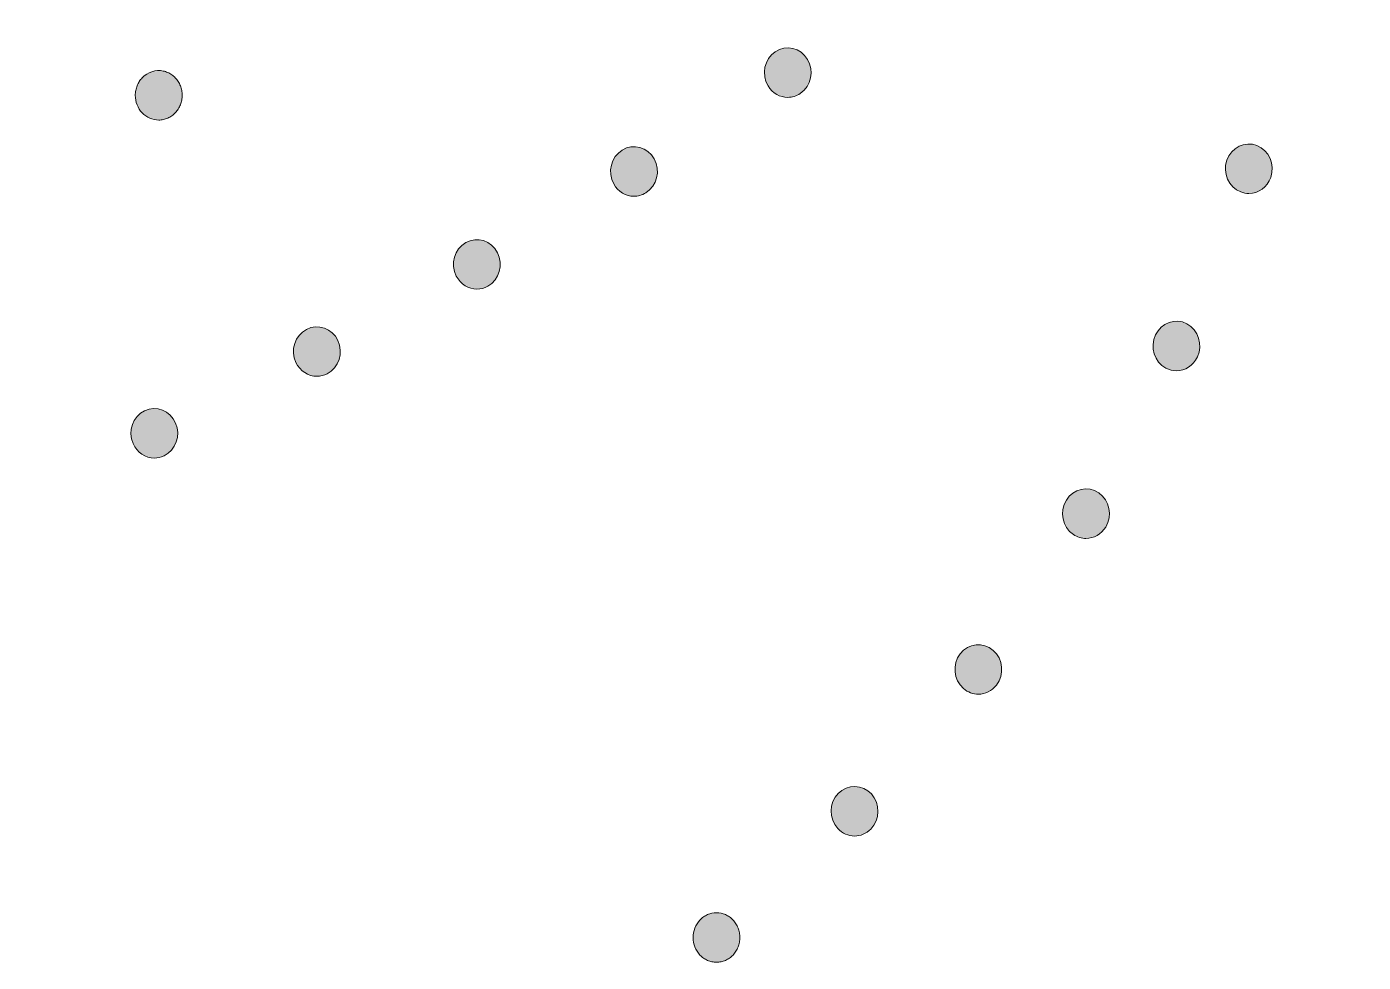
# Model space of a CAD drawing. Header units: millimetres. Extents: x -23 to 921, y -166 to 800.
# Drawn here: x 424 to 550, y 205.8 to 294 of the extents above; entities that cross this region are included whole.
import ezdxf

# ---------------------------------------------------------------- set-up
doc = ezdxf.new("R2010")
doc.units = ezdxf.units.MM
doc.header["$MEASUREMENT"] = 0
doc.layers.add('Layer 1', color=7, linetype='Continuous', lineweight=0)

# ---------------------------------------------------------------- blocks, each defined once
blk = doc.blocks.new('Block_0')
at = {"layer": 'Layer 1', "true_color": 0x1d1d1b, "transparency": 33554687}
h = blk.add_hatch(color=250, dxfattribs=at)
h.dxf.hatch_style = 2
edge = h.paths.add_edge_path()
edge.add_spline(control_points=[(535.07, 320.04), (534.26, 321), (534.36, 322.48), (535.27, 323.33), (536.19, 324.17), (537.59, 324.07), (538.39, 323.11), (539.19, 322.14), (539.1, 320.66), (538.18, 319.81), (537.76, 319.43), (537.24, 319.24), (536.73, 319.24), (536.12, 319.24), (535.5, 319.51), (535.07, 320.04)], knot_values=[0, 0, 0, 0, 1, 1, 1, 2, 2, 2, 3, 3, 3, 4, 4, 4, 5, 5, 5, 5], degree=3, periodic=0)
edge.add_line((535.07, 320.04), (535.07, 320.04))
edge = h.paths.add_edge_path()
edge.add_spline(control_points=[(521.85, 308.78), (521.11, 309.8), (521.29, 311.26), (522.25, 312.05), (523.22, 312.84), (524.6, 312.65), (525.35, 311.63), (526.09, 310.61), (525.91, 309.15), (524.95, 308.36), (524.55, 308.03), (524.07, 307.87), (523.6, 307.87), (522.94, 307.87), (522.29, 308.19), (521.85, 308.78)], knot_values=[0, 0, 0, 0, 1, 1, 1, 2, 2, 2, 3, 3, 3, 4, 4, 4, 5, 5, 5, 5], degree=3, periodic=0)
edge.add_line((521.85, 308.78), (521.85, 308.78))
edge = h.paths.add_edge_path()
edge.add_spline(control_points=[(508.1, 298.27), (507.4, 299.33), (507.65, 300.78), (508.65, 301.52), (509.65, 302.26), (511.02, 302), (511.72, 300.94), (512.42, 299.88), (512.18, 298.43), (511.17, 297.69), (510.79, 297.41), (510.35, 297.27), (509.91, 297.27), (509.21, 297.27), (508.53, 297.62), (508.1, 298.27)], knot_values=[0, 0, 0, 0, 1, 1, 1, 2, 2, 2, 3, 3, 3, 4, 4, 4, 5, 5, 5, 5], degree=3, periodic=0)
edge.add_line((508.1, 298.27), (508.1, 298.27))
edge = h.paths.add_edge_path()
edge.add_spline(control_points=[(493.92, 288.42), (493.27, 289.51), (493.57, 290.95), (494.6, 291.64), (495.63, 292.33), (496.99, 292.01), (497.64, 290.92), (498.3, 289.84), (497.99, 288.4), (496.96, 287.71), (496.6, 287.46), (496.19, 287.34), (495.78, 287.34), (495.05, 287.34), (494.34, 287.72), (493.92, 288.42)], knot_values=[0, 0, 0, 0, 1, 1, 1, 2, 2, 2, 3, 3, 3, 4, 4, 4, 5, 5, 5, 5], degree=3, periodic=0)
edge.add_line((493.92, 288.42), (493.92, 288.42))
edge = h.paths.add_edge_path()
edge.add_spline(control_points=[(479.38, 279.18), (478.76, 280.29), (479.12, 281.72), (480.17, 282.37), (481.22, 283.02), (482.57, 282.64), (483.19, 281.53), (483.8, 280.42), (483.45, 278.99), (482.39, 278.34), (482.05, 278.12), (481.66, 278.02), (481.28, 278.02), (480.53, 278.02), (479.79, 278.44), (479.38, 279.18)], knot_values=[0, 0, 0, 0, 1, 1, 1, 2, 2, 2, 3, 3, 3, 4, 4, 4, 5, 5, 5, 5], degree=3, periodic=0)
edge.add_line((479.38, 279.18), (479.38, 279.18))
edge = h.paths.add_edge_path()
edge.add_spline(control_points=[(464.53, 270.5), (463.95, 271.63), (464.35, 273.05), (465.43, 273.65), (466.5, 274.26), (467.84, 273.84), (468.42, 272.7), (468.99, 271.57), (468.59, 270.15), (467.52, 269.54), (467.18, 269.36), (466.83, 269.27), (466.47, 269.27), (465.69, 269.27), (464.93, 269.71), (464.53, 270.5)], knot_values=[0, 0, 0, 0, 1, 1, 1, 2, 2, 2, 3, 3, 3, 4, 4, 4, 5, 5, 5, 5], degree=3, periodic=0)
edge.add_line((464.53, 270.5), (464.53, 270.5))
edge = h.paths.add_edge_path()
edge.add_spline(control_points=[(449.41, 262.35), (448.87, 263.5), (449.32, 264.9), (450.41, 265.47), (451.5, 266.04), (452.83, 265.57), (453.37, 264.42), (453.91, 263.26), (453.46, 261.86), (452.37, 261.29), (452.05, 261.13), (451.72, 261.05), (451.39, 261.05), (450.58, 261.05), (449.8, 261.53), (449.41, 262.35)], knot_values=[0, 0, 0, 0, 1, 1, 1, 2, 2, 2, 3, 3, 3, 4, 4, 4, 5, 5, 5, 5], degree=3, periodic=0)
edge.add_line((449.41, 262.35), (449.41, 262.35))
edge = h.paths.add_edge_path()
edge.add_spline(control_points=[(434.06, 254.71), (433.55, 255.88), (434.04, 257.26), (435.15, 257.8), (436.26, 258.33), (437.57, 257.82), (438.07, 256.64), (438.58, 255.47), (438.09, 254.09), (436.98, 253.55), (436.69, 253.41), (436.38, 253.34), (436.07, 253.34), (435.23, 253.34), (434.43, 253.85), (434.06, 254.71)], knot_values=[0, 0, 0, 0, 1, 1, 1, 2, 2, 2, 3, 3, 3, 4, 4, 4, 5, 5, 5, 5], degree=3, periodic=0)
edge.add_line((434.06, 254.71), (434.06, 254.71))
edge = h.paths.add_edge_path()
edge.add_spline(control_points=[(418.5, 247.55), (418.03, 248.73), (418.55, 250.1), (419.67, 250.6), (420.8, 251.1), (422.09, 250.55), (422.57, 249.36), (423.04, 248.18), (422.51, 246.81), (421.39, 246.31), (421.11, 246.18), (420.82, 246.12), (420.54, 246.12), (419.67, 246.12), (418.86, 246.66), (418.5, 247.55)], knot_values=[0, 0, 0, 0, 1, 1, 1, 2, 2, 2, 3, 3, 3, 4, 4, 4, 5, 5, 5, 5], degree=3, periodic=0)
edge.add_line((418.5, 247.55), (418.5, 247.55))
edge = h.paths.add_edge_path()
edge.add_spline(control_points=[(402.76, 240.85), (402.32, 242.05), (402.88, 243.4), (404.01, 243.87), (405.15, 244.34), (406.43, 243.75), (406.87, 242.55), (407.31, 241.35), (406.75, 240), (405.62, 239.53), (405.35, 239.42), (405.08, 239.37), (404.81, 239.37), (403.93, 239.37), (403.1, 239.93), (402.76, 240.85)], knot_values=[0, 0, 0, 0, 1, 1, 1, 2, 2, 2, 3, 3, 3, 4, 4, 4, 5, 5, 5, 5], degree=3, periodic=0)
edge.add_line((402.76, 240.85), (402.76, 240.85))
edge = h.paths.add_edge_path()
edge.add_spline(control_points=[(386.85, 234.61), (386.44, 235.82), (387.03, 237.15), (388.18, 237.59), (389.33, 238.03), (390.59, 237.4), (391.01, 236.19), (391.42, 234.98), (390.82, 233.64), (389.68, 233.2), (389.43, 233.11), (389.18, 233.06), (388.93, 233.06), (388.02, 233.06), (387.18, 233.65), (386.85, 234.61)], knot_values=[0, 0, 0, 0, 1, 1, 1, 2, 2, 2, 3, 3, 3, 4, 4, 4, 5, 5, 5, 5], degree=3, periodic=0)
edge.add_line((386.85, 234.61), (386.85, 234.61))
edge = h.paths.add_edge_path()
edge.add_spline(control_points=[(370.8, 228.79), (370.42, 230.01), (371.04, 231.33), (372.2, 231.74), (373.35, 232.14), (374.6, 231.48), (374.99, 230.26), (375.37, 229.04), (374.75, 227.72), (373.59, 227.31), (373.36, 227.23), (373.13, 227.19), (372.89, 227.19), (371.97, 227.19), (371.11, 227.81), (370.8, 228.79)], knot_values=[0, 0, 0, 0, 1, 1, 1, 2, 2, 2, 3, 3, 3, 4, 4, 4, 5, 5, 5, 5], degree=3, periodic=0)
edge.add_line((370.8, 228.79), (370.8, 228.79))
edge = h.paths.add_edge_path()
edge.add_spline(control_points=[(354.62, 223.38), (354.26, 224.61), (354.92, 225.92), (356.08, 226.3), (357.25, 226.67), (358.48, 225.98), (358.84, 224.75), (359.2, 223.52), (358.54, 222.21), (357.38, 221.83), (357.16, 221.77), (356.94, 221.73), (356.73, 221.73), (355.79, 221.73), (354.91, 222.38), (354.62, 223.38)], knot_values=[0, 0, 0, 0, 1, 1, 1, 2, 2, 2, 3, 3, 3, 4, 4, 4, 5, 5, 5, 5], degree=3, periodic=0)
edge.add_line((354.62, 223.38), (354.62, 223.38))
edge = h.paths.add_edge_path()
edge.add_spline(control_points=[(338.33, 218.38), (338, 219.62), (338.68, 220.9), (339.85, 221.25), (341.03, 221.6), (342.25, 220.88), (342.57, 219.64), (342.91, 218.4), (342.22, 217.11), (341.05, 216.76), (340.85, 216.7), (340.65, 216.68), (340.45, 216.68), (339.49, 216.68), (338.6, 217.35), (338.33, 218.38)], knot_values=[0, 0, 0, 0, 1, 1, 1, 2, 2, 2, 3, 3, 3, 4, 4, 4, 5, 5, 5, 5], degree=3, periodic=0)
edge.add_line((338.33, 218.38), (338.33, 218.38))
h = blk.add_hatch(color=250, dxfattribs=at)
h.dxf.hatch_style = 2
edge = h.paths.add_edge_path()
edge.add_spline(control_points=[(547.37, 313.53), (546.16, 313.71), (545.32, 314.89), (545.49, 316.17), (545.66, 317.44), (546.78, 318.33), (547.98, 318.15), (549.19, 317.97), (550.03, 316.79), (549.86, 315.51), (549.7, 314.35), (548.76, 313.51), (547.68, 313.51), (547.58, 313.51), (547.47, 313.52), (547.37, 313.53)], knot_values=[0, 0, 0, 0, 1, 1, 1, 2, 2, 2, 3, 3, 3, 4, 4, 4, 5, 5, 5, 5], degree=3, periodic=0)
edge.add_line((547.37, 313.53), (547.37, 313.53))
edge = h.paths.add_edge_path()
edge.add_spline(control_points=[(543.8, 295.73), (542.62, 296.04), (541.9, 297.31), (542.2, 298.56), (542.5, 299.81), (543.7, 300.56), (544.88, 300.25), (546.06, 299.93), (546.78, 298.66), (546.48, 297.41), (546.23, 296.36), (545.33, 295.65), (544.34, 295.65), (544.16, 295.65), (543.98, 295.68), (543.8, 295.73)], knot_values=[0, 0, 0, 0, 1, 1, 1, 2, 2, 2, 3, 3, 3, 4, 4, 4, 5, 5, 5, 5], degree=3, periodic=0)
edge.add_line((543.8, 295.73), (543.8, 295.73))
edge = h.paths.add_edge_path()
edge.add_spline(control_points=[(538.48, 278.42), (537.33, 278.87), (536.75, 280.21), (537.17, 281.42), (537.59, 282.62), (538.86, 283.24), (540.01, 282.8), (541.15, 282.35), (541.73, 281.01), (541.31, 279.8), (540.98, 278.86), (540.14, 278.28), (539.24, 278.28), (538.99, 278.28), (538.73, 278.32), (538.48, 278.42)], knot_values=[0, 0, 0, 0, 1, 1, 1, 2, 2, 2, 3, 3, 3, 4, 4, 4, 5, 5, 5, 5], degree=3, periodic=0)
edge.add_line((538.48, 278.42), (538.48, 278.42))
edge = h.paths.add_edge_path()
edge.add_spline(control_points=[(531.43, 261.82), (530.34, 262.4), (529.9, 263.79), (530.44, 264.95), (530.99, 266.1), (532.31, 266.57), (533.4, 266), (534.49, 265.42), (534.94, 264.02), (534.39, 262.87), (534.01, 262.05), (533.23, 261.57), (532.42, 261.57), (532.09, 261.57), (531.75, 261.65), (531.43, 261.82)], knot_values=[0, 0, 0, 0, 1, 1, 1, 2, 2, 2, 3, 3, 3, 4, 4, 4, 5, 5, 5, 5], degree=3, periodic=0)
edge.add_line((531.43, 261.82), (531.43, 261.82))
edge = h.paths.add_edge_path()
edge.add_spline(control_points=[(522.7, 246.14), (521.67, 246.84), (521.38, 248.29), (522.04, 249.37), (522.71, 250.45), (524.07, 250.76), (525.09, 250.06), (526.12, 249.36), (526.41, 247.92), (525.75, 246.84), (525.33, 246.15), (524.62, 245.77), (523.89, 245.77), (523.48, 245.77), (523.07, 245.89), (522.7, 246.14)], knot_values=[0, 0, 0, 0, 1, 1, 1, 2, 2, 2, 3, 3, 3, 4, 4, 4, 5, 5, 5, 5], degree=3, periodic=0)
edge.add_line((522.7, 246.14), (522.7, 246.14))
edge = h.paths.add_edge_path()
edge.add_spline(control_points=[(512.34, 231.62), (511.4, 232.44), (511.26, 233.91), (512.04, 234.9), (512.81, 235.9), (514.2, 236.04), (515.14, 235.22), (516.08, 234.41), (516.22, 232.93), (515.45, 231.94), (515.01, 231.38), (514.38, 231.09), (513.74, 231.09), (513.25, 231.09), (512.75, 231.26), (512.34, 231.62)], knot_values=[0, 0, 0, 0, 1, 1, 1, 2, 2, 2, 3, 3, 3, 4, 4, 4, 5, 5, 5, 5], degree=3, periodic=0)
edge.add_line((512.34, 231.62), (512.34, 231.62))
edge = h.paths.add_edge_path()
edge.add_spline(control_points=[(500.49, 218.43), (499.64, 219.36), (499.66, 220.84), (500.54, 221.73), (501.41, 222.63), (502.81, 222.6), (503.66, 221.68), (504.51, 220.75), (504.48, 219.28), (503.61, 218.38), (503.18, 217.94), (502.62, 217.72), (502.07, 217.72), (501.49, 217.72), (500.92, 217.96), (500.49, 218.43)], knot_values=[0, 0, 0, 0, 1, 1, 1, 2, 2, 2, 3, 3, 3, 4, 4, 4, 5, 5, 5, 5], degree=3, periodic=0)
edge.add_line((500.49, 218.43), (500.49, 218.43))
h = blk.add_hatch(color=250, dxfattribs=at)
h.dxf.hatch_style = 2
edge = h.paths.add_edge_path()
edge.add_spline(control_points=[(436.48, 285.2), (435.9, 285.2), (435.33, 285.45), (434.92, 285.88), (434.51, 286.32), (434.27, 286.92), (434.27, 287.53), (434.27, 287.69), (434.29, 287.84), (434.32, 287.99), (434.35, 288.14), (434.39, 288.28), (434.44, 288.42), (434.5, 288.56), (434.57, 288.7), (434.65, 288.83), (434.73, 288.95), (434.82, 289.07), (434.92, 289.18), (435.44, 289.72), (436.2, 289.97), (436.91, 289.82), (437.05, 289.79), (437.19, 289.74), (437.33, 289.69), (437.46, 289.63), (437.59, 289.55), (437.71, 289.47), (437.83, 289.39), (437.94, 289.29), (438.04, 289.18), (438.14, 289.07), (438.24, 288.95), (438.32, 288.83), (438.4, 288.7), (438.46, 288.56), (438.52, 288.42), (438.57, 288.28), (438.62, 288.14), (438.65, 287.99), (438.67, 287.84), (438.69, 287.69), (438.69, 287.53), (438.69, 287.38), (438.67, 287.23), (438.65, 287.08), (438.62, 286.93), (438.57, 286.78), (438.52, 286.64), (438.46, 286.5), (438.4, 286.37), (438.32, 286.24), (438.24, 286.11), (438.14, 285.99), (438.04, 285.88), (437.94, 285.78), (437.83, 285.68), (437.71, 285.59), (437.59, 285.51), (437.46, 285.44), (437.33, 285.38), (437.19, 285.32), (437.05, 285.28), (436.91, 285.25), (436.77, 285.22), (436.63, 285.2), (436.48, 285.2)], knot_values=[0, 0, 0, 0, 1, 1, 1, 2, 2, 2, 3, 3, 3, 4, 4, 4, 5, 5, 5, 6, 6, 6, 7, 7, 7, 8, 8, 8, 9, 9, 9, 10, 10, 10, 11, 11, 11, 12, 12, 12, 13, 13, 13, 14, 14, 14, 15, 15, 15, 16, 16, 16, 17, 17, 17, 18, 18, 18, 19, 19, 19, 20, 20, 20, 21, 21, 21, 22, 22, 22, 22], degree=3, periodic=0)
edge.add_line((436.48, 285.2), (436.48, 285.2))
h = blk.add_hatch(color=250, dxfattribs=at)
h.dxf.hatch_style = 2
edge = h.paths.add_edge_path()
edge.add_spline(control_points=[(489.06, 205.82), (488.92, 205.82), (488.77, 205.84), (488.63, 205.87), (488.49, 205.9), (488.35, 205.94), (488.22, 206), (488.08, 206.06), (487.95, 206.13), (487.84, 206.21), (487.71, 206.3), (487.6, 206.4), (487.5, 206.5), (487.09, 206.94), (486.85, 207.54), (486.85, 208.15), (486.85, 208.76), (487.09, 209.37), (487.5, 209.8), (487.6, 209.91), (487.71, 210.01), (487.84, 210.09), (487.95, 210.18), (488.08, 210.25), (488.22, 210.31), (488.35, 210.37), (488.49, 210.41), (488.63, 210.44), (488.91, 210.5), (489.21, 210.5), (489.49, 210.44), (489.63, 210.41), (489.77, 210.37), (489.9, 210.31), (490.04, 210.25), (490.16, 210.18), (490.29, 210.09), (490.41, 210.01), (490.52, 209.91), (490.62, 209.8), (490.72, 209.7), (490.82, 209.58), (490.9, 209.45), (490.97, 209.32), (491.04, 209.19), (491.1, 209.05), (491.15, 208.91), (491.2, 208.76), (491.22, 208.61), (491.25, 208.46), (491.27, 208.3), (491.27, 208.15), (491.27, 208), (491.25, 207.85), (491.22, 207.7), (491.2, 207.55), (491.15, 207.4), (491.1, 207.26), (491.04, 207.12), (490.97, 206.99), (490.9, 206.86), (490.82, 206.73), (490.72, 206.61), (490.62, 206.5), (490.52, 206.4), (490.41, 206.3), (490.29, 206.21), (490.16, 206.13), (490.04, 206.06), (489.9, 206), (489.77, 205.94), (489.63, 205.9), (489.49, 205.87), (489.35, 205.84), (489.21, 205.82), (489.06, 205.82)], knot_values=[0, 0, 0, 0, 1, 1, 1, 2, 2, 2, 3, 3, 3, 4, 4, 4, 5, 5, 5, 6, 6, 6, 7, 7, 7, 8, 8, 8, 9, 9, 9, 10, 10, 10, 11, 11, 11, 12, 12, 12, 13, 13, 13, 14, 14, 14, 15, 15, 15, 16, 16, 16, 17, 17, 17, 18, 18, 18, 19, 19, 19, 20, 20, 20, 21, 21, 21, 22, 22, 22, 23, 23, 23, 24, 24, 24, 25, 25, 25, 25], degree=3, periodic=0)
edge.add_line((489.06, 205.82), (489.06, 205.82))
at = {"layer": 'Layer 1'}
for points, knots in [([(493.92, 288.42), (493.27, 289.51), (493.57, 290.95), (494.6, 291.64), (495.63, 292.33), (496.99, 292.01), (497.64, 290.92), (498.3, 289.84), (497.99, 288.4), (496.96, 287.71), (496.6, 287.46), (496.19, 287.34), (495.78, 287.34), (495.05, 287.34), (494.34, 287.72), (493.92, 288.42)], [0, 0, 0, 0, 1, 1, 1, 2, 2, 2, 3, 3, 3, 4, 4, 4, 5, 5, 5, 5]), ([(436.48, 285.2), (435.9, 285.2), (435.33, 285.45), (434.92, 285.88), (434.51, 286.32), (434.27, 286.92), (434.27, 287.53), (434.27, 287.69), (434.29, 287.84), (434.32, 287.99), (434.35, 288.14), (434.39, 288.28), (434.44, 288.42), (434.5, 288.56), (434.57, 288.7), (434.65, 288.83), (434.73, 288.95), (434.82, 289.07), (434.92, 289.18), (435.44, 289.72), (436.2, 289.97), (436.91, 289.82), (437.05, 289.79), (437.19, 289.74), (437.33, 289.69), (437.46, 289.63), (437.59, 289.55), (437.71, 289.47), (437.83, 289.39), (437.94, 289.29), (438.04, 289.18), (438.14, 289.07), (438.24, 288.95), (438.32, 288.83), (438.4, 288.7), (438.46, 288.56), (438.52, 288.42), (438.57, 288.28), (438.62, 288.14), (438.65, 287.99), (438.67, 287.84), (438.69, 287.69), (438.69, 287.53), (438.69, 287.38), (438.67, 287.23), (438.65, 287.08), (438.62, 286.93), (438.57, 286.78), (438.52, 286.64), (438.46, 286.5), (438.4, 286.37), (438.32, 286.24), (438.24, 286.11), (438.14, 285.99), (438.04, 285.88), (437.94, 285.78), (437.83, 285.68), (437.71, 285.59), (437.59, 285.51), (437.46, 285.44), (437.33, 285.38), (437.19, 285.32), (437.05, 285.28), (436.91, 285.25), (436.77, 285.22), (436.63, 285.2), (436.48, 285.2)], [0, 0, 0, 0, 1, 1, 1, 2, 2, 2, 3, 3, 3, 4, 4, 4, 5, 5, 5, 6, 6, 6, 7, 7, 7, 8, 8, 8, 9, 9, 9, 10, 10, 10, 11, 11, 11, 12, 12, 12, 13, 13, 13, 14, 14, 14, 15, 15, 15, 16, 16, 16, 17, 17, 17, 18, 18, 18, 19, 19, 19, 20, 20, 20, 21, 21, 21, 22, 22, 22, 22]), ([(479.38, 279.18), (478.76, 280.29), (479.12, 281.72), (480.17, 282.37), (481.22, 283.02), (482.57, 282.64), (483.19, 281.53), (483.8, 280.42), (483.45, 278.99), (482.39, 278.34), (482.05, 278.12), (481.66, 278.02), (481.28, 278.02), (480.53, 278.02), (479.79, 278.44), (479.38, 279.18)], [0, 0, 0, 0, 1, 1, 1, 2, 2, 2, 3, 3, 3, 4, 4, 4, 5, 5, 5, 5]), ([(538.48, 278.42), (537.33, 278.87), (536.75, 280.21), (537.17, 281.42), (537.59, 282.62), (538.86, 283.24), (540.01, 282.8), (541.15, 282.35), (541.73, 281.01), (541.31, 279.8), (540.98, 278.86), (540.14, 278.28), (539.24, 278.28), (538.99, 278.28), (538.73, 278.32), (538.48, 278.42)], [0, 0, 0, 0, 1, 1, 1, 2, 2, 2, 3, 3, 3, 4, 4, 4, 5, 5, 5, 5]), ([(464.53, 270.5), (463.95, 271.63), (464.35, 273.05), (465.43, 273.65), (466.5, 274.26), (467.84, 273.84), (468.42, 272.7), (468.99, 271.57), (468.59, 270.15), (467.52, 269.54), (467.18, 269.36), (466.83, 269.27), (466.47, 269.27), (465.69, 269.27), (464.93, 269.71), (464.53, 270.5)], [0, 0, 0, 0, 1, 1, 1, 2, 2, 2, 3, 3, 3, 4, 4, 4, 5, 5, 5, 5]), ([(449.41, 262.35), (448.87, 263.5), (449.32, 264.9), (450.41, 265.47), (451.5, 266.04), (452.83, 265.57), (453.37, 264.42), (453.91, 263.26), (453.46, 261.86), (452.37, 261.29), (452.05, 261.13), (451.72, 261.05), (451.39, 261.05), (450.58, 261.05), (449.8, 261.53), (449.41, 262.35)], [0, 0, 0, 0, 1, 1, 1, 2, 2, 2, 3, 3, 3, 4, 4, 4, 5, 5, 5, 5]), ([(531.43, 261.82), (530.34, 262.4), (529.9, 263.79), (530.44, 264.95), (530.99, 266.1), (532.31, 266.57), (533.4, 266), (534.49, 265.42), (534.94, 264.02), (534.39, 262.87), (534.01, 262.05), (533.23, 261.57), (532.42, 261.57), (532.09, 261.57), (531.75, 261.65), (531.43, 261.82)], [0, 0, 0, 0, 1, 1, 1, 2, 2, 2, 3, 3, 3, 4, 4, 4, 5, 5, 5, 5]), ([(434.06, 254.71), (433.55, 255.88), (434.04, 257.26), (435.15, 257.8), (436.26, 258.33), (437.57, 257.82), (438.07, 256.64), (438.58, 255.47), (438.09, 254.09), (436.98, 253.55), (436.69, 253.41), (436.38, 253.34), (436.07, 253.34), (435.23, 253.34), (434.43, 253.85), (434.06, 254.71)], [0, 0, 0, 0, 1, 1, 1, 2, 2, 2, 3, 3, 3, 4, 4, 4, 5, 5, 5, 5]), ([(522.7, 246.14), (521.67, 246.84), (521.38, 248.29), (522.04, 249.37), (522.71, 250.45), (524.07, 250.76), (525.09, 250.06), (526.12, 249.36), (526.41, 247.92), (525.75, 246.84), (525.33, 246.15), (524.62, 245.77), (523.89, 245.77), (523.48, 245.77), (523.07, 245.89), (522.7, 246.14)], [0, 0, 0, 0, 1, 1, 1, 2, 2, 2, 3, 3, 3, 4, 4, 4, 5, 5, 5, 5]), ([(512.34, 231.62), (511.4, 232.44), (511.26, 233.91), (512.04, 234.9), (512.81, 235.9), (514.2, 236.04), (515.14, 235.22), (516.08, 234.41), (516.22, 232.93), (515.45, 231.94), (515.01, 231.38), (514.38, 231.09), (513.74, 231.09), (513.25, 231.09), (512.75, 231.26), (512.34, 231.62)], [0, 0, 0, 0, 1, 1, 1, 2, 2, 2, 3, 3, 3, 4, 4, 4, 5, 5, 5, 5]), ([(500.49, 218.43), (499.64, 219.36), (499.66, 220.84), (500.54, 221.73), (501.41, 222.63), (502.81, 222.6), (503.66, 221.68), (504.51, 220.75), (504.48, 219.28), (503.61, 218.38), (503.18, 217.94), (502.62, 217.72), (502.07, 217.72), (501.49, 217.72), (500.92, 217.96), (500.49, 218.43)], [0, 0, 0, 0, 1, 1, 1, 2, 2, 2, 3, 3, 3, 4, 4, 4, 5, 5, 5, 5]), ([(489.06, 205.82), (488.92, 205.82), (488.77, 205.84), (488.63, 205.87), (488.49, 205.9), (488.35, 205.94), (488.22, 206), (488.08, 206.06), (487.95, 206.13), (487.84, 206.21), (487.71, 206.3), (487.6, 206.4), (487.5, 206.5), (487.09, 206.94), (486.85, 207.54), (486.85, 208.15), (486.85, 208.76), (487.09, 209.37), (487.5, 209.8), (487.6, 209.91), (487.71, 210.01), (487.84, 210.09), (487.95, 210.18), (488.08, 210.25), (488.22, 210.31), (488.35, 210.37), (488.49, 210.41), (488.63, 210.44), (488.91, 210.5), (489.21, 210.5), (489.49, 210.44), (489.63, 210.41), (489.77, 210.37), (489.9, 210.31), (490.04, 210.25), (490.16, 210.18), (490.29, 210.09), (490.41, 210.01), (490.52, 209.91), (490.62, 209.8), (490.72, 209.7), (490.82, 209.58), (490.9, 209.45), (490.97, 209.32), (491.04, 209.19), (491.1, 209.05), (491.15, 208.91), (491.2, 208.76), (491.22, 208.61), (491.25, 208.46), (491.27, 208.3), (491.27, 208.15), (491.27, 208), (491.25, 207.85), (491.22, 207.7), (491.2, 207.55), (491.15, 207.4), (491.1, 207.26), (491.04, 207.12), (490.97, 206.99), (490.9, 206.86), (490.82, 206.73), (490.72, 206.61), (490.62, 206.5), (490.52, 206.4), (490.41, 206.3), (490.29, 206.21), (490.16, 206.13), (490.04, 206.06), (489.9, 206), (489.77, 205.94), (489.63, 205.9), (489.49, 205.87), (489.35, 205.84), (489.21, 205.82), (489.06, 205.82)], [0, 0, 0, 0, 1, 1, 1, 2, 2, 2, 3, 3, 3, 4, 4, 4, 5, 5, 5, 6, 6, 6, 7, 7, 7, 8, 8, 8, 9, 9, 9, 10, 10, 10, 11, 11, 11, 12, 12, 12, 13, 13, 13, 14, 14, 14, 15, 15, 15, 16, 16, 16, 17, 17, 17, 18, 18, 18, 19, 19, 19, 20, 20, 20, 21, 21, 21, 22, 22, 22, 23, 23, 23, 24, 24, 24, 25, 25, 25, 25])]:
    blk.add_open_spline(points, degree=3, knots=knots, dxfattribs=at)

msp = doc.modelspace()

# ---------------------------------------------------------------- block references
at = {"layer": 'Layer 1'}
msp.add_blockref('Block_0', (0, 0), dxfattribs=at)

doc.saveas('drawing.dxf')
